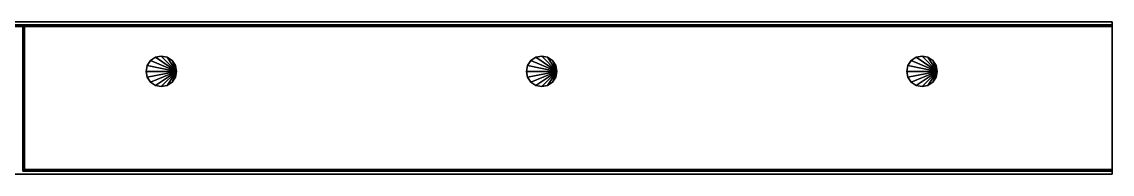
# Model space of a CAD drawing. Header units: millimetres. Extents: x -12500 to 12500, y -33223 to 2000.
# Drawn here: x -1834 to 12500, y 0 to 2000 of the extents above; entities that cross this region are included whole.
import ezdxf

# ---------------------------------------------------------------- set-up
doc = ezdxf.new("R2010")
doc.units = ezdxf.units.MM
for name, color, linetype in [('KORKULUK_KAPI', 4, 'CONTINUOUS'), ('MONTAJ_BORULARI', 2, 'CONTINUOUS'), ('ZEMIN_PLATFORM', 8, 'CONTINUOUS')]:
    doc.layers.add(name, color=color, linetype=linetype)

msp = doc.modelspace()

# ---------------------------------------------------------------- linework, layer by layer
at = {"layer": 'KORKULUK_KAPI'}
for p, q in [((-1800, 1960), (-4300, 1960)), ((-1800, 1960, 1700), (-4300, 1960, 1700)), ((-4300, 1940), (-1800, 1940)), ((-4300, 1940, 1700), (-1800, 1940, 1700)), ((-1800, 1960), (-1820, 1960)), ((-1820, 1960), (-1820, 40)), ((-1800, 1960, 1700), (-1820, 1960, 1700)), ((-1820, 1960, 1700), (-1820, 40, 1700)), ((-1820, 1960), (-1820, 1960, 1700)), ((12500, 1960), (-1800, 1960)), ((-1800, 1960), (-1800, 1940)), ((12500, 1960, 1100), (-1800, 1960, 1100)), ((-1800, 1960, 1100), (-1800, 1940, 1100)), ((-1800, 1960), (-1800, 1960, 1100)), ((-1800, 1940), (-1800, 1960)), ((-1800, 1940, 1700), (-1800, 1960, 1700)), ((-1800, 1960), (-1800, 1960, 1700)), ((-1800, 40), (-1800, 1960)), ((-1800, 40, 1700), (-1800, 1960, 1700)), ((-1800, 1960), (-1800, 1960, 1700)), ((-1800, 1940), (12500, 1940)), ((-1800, 1940, 1100), (12500, 1940, 1100)), ((-1800, 1940), (-1800, 1940, 1100)), ((-1800, 1940), (-1800, 1940, 1700)), ((12500, 1940), (12500, 1960)), ((12500, 1940, 1100), (12500, 1960, 1100)), ((12500, 1960), (12500, 1960, 1100)), ((12500, 1940), (12500, 1940, 1100)), ((-1820, 40), (-1800, 40)), ((-1820, 40, 1700), (-1800, 40, 1700)), ((-1820, 40), (-1820, 40, 1700)), ((12500, 60), (-1800, 60)), ((-1800, 60), (-1800, 40)), ((12500, 60, 1100), (-1800, 60, 1100)), ((-1800, 60, 1100), (-1800, 40, 1100)), ((-1800, 60), (-1800, 60, 1100)), ((-1800, 40), (12500, 40)), ((-1800, 40, 1100), (12500, 40, 1100)), ((-1800, 40), (-1800, 40, 1100)), ((-1800, 40), (-1800, 40, 1700)), ((12500, 40), (12500, 60)), ((12500, 40, 1100), (12500, 60, 1100)), ((12500, 60), (12500, 60, 1100)), ((12500, 40), (12500, 40, 1100))]:
    msp.add_line(p, q, dxfattribs=at)
for points in [[(-4300, 1940), (-1800, 1940), (-1800, 1960), (-4300, 1960)], [(-4300, 1940, 1700), (-1800, 1940, 1700), (-1800, 1960, 1700), (-4300, 1960, 1700)], [(-4300, 1960), (-1800, 1960), (-1800, 1960, 1700), (-4300, 1960, 1700)], [(-4300, 1940), (-1800, 1940), (-1800, 1940, 1700), (-4300, 1940, 1700)], [(-1820, 40), (-1800, 40), (-1800, 1960), (-1820, 1960)], [(-1820, 40, 1700), (-1800, 40, 1700), (-1800, 1960, 1700), (-1820, 1960, 1700)], [(-1820, 1960), (-1800, 1960), (-1800, 1960, 1700), (-1820, 1960, 1700)], [(-1820, 40), (-1820, 1960), (-1820, 1960, 1700), (-1820, 40, 1700)], [(-1800, 1940), (12500, 1940), (12500, 1960), (-1800, 1960)], [(-1800, 1940, 1100), (12500, 1940, 1100), (12500, 1960, 1100), (-1800, 1960, 1100)], [(-1800, 1960), (12500, 1960), (12500, 1960, 1100), (-1800, 1960, 1100)], [(-1800, 1940), (-1800, 1960), (-1800, 1960, 1100), (-1800, 1940, 1100)], [(-1800, 1940), (-1800, 1960), (-1800, 1960, 1700), (-1800, 1940, 1700)], [(-1800, 40), (-1800, 1960), (-1800, 1960, 1700), (-1800, 40, 1700)], [(-1800, 1940), (12500, 1940), (12500, 1940, 1100), (-1800, 1940, 1100)], [(12500, 1940), (12500, 1960), (12500, 1960, 1100), (12500, 1940, 1100)], [(-1820, 40), (-1800, 40), (-1800, 40, 1700), (-1820, 40, 1700)], [(-1800, 40), (12500, 40), (12500, 60), (-1800, 60)], [(-1800, 40, 1100), (12500, 40, 1100), (12500, 60, 1100), (-1800, 60, 1100)], [(-1800, 60), (12500, 60), (12500, 60, 1100), (-1800, 60, 1100)], [(-1800, 40), (-1800, 60), (-1800, 60, 1100), (-1800, 40, 1100)], [(-1800, 40), (12500, 40), (12500, 40, 1100), (-1800, 40, 1100)], [(12500, 40), (12500, 60), (12500, 60, 1100), (12500, 40, 1100)]]:
    msp.add_3dface(points, dxfattribs=at)
at = {"layer": 'MONTAJ_BORULARI'}
for p, q in [((-141, 1491), (-185, 1427)), ((-141, 1491, 4300), (-185, 1427, 4300)), ((-77, 1535), (-141, 1491)), ((-77, 1535, 4300), (-141, 1491, 4300)), ((0, 1550), (-77, 1535)), ((0, 1550, 4300), (-77, 1535, 4300)), ((77, 1535), (0, 1550)), ((77, 1535, 4300), (0, 1550, 4300)), ((0, 1550), (0, 1550, 4300)), ((141, 1491), (77, 1535)), ((141, 1491, 4300), (77, 1535, 4300)), ((185, 1427), (141, 1491)), ((185, 1427, 4300), (141, 1491, 4300)), ((4859, 1491), (4815, 1427)), ((4859, 1491, 4300), (4815, 1427, 4300)), ((4923, 1535), (4859, 1491)), ((4923, 1535, 4300), (4859, 1491, 4300)), ((5000, 1550), (4923, 1535)), ((5000, 1550, 4300), (4923, 1535, 4300)), ((5077, 1535), (5000, 1550)), ((5077, 1535, 4300), (5000, 1550, 4300)), ((5000, 1550), (5000, 1550, 4300)), ((5141, 1491), (5077, 1535)), ((5141, 1491, 4300), (5077, 1535, 4300)), ((5185, 1427), (5141, 1491)), ((5185, 1427, 4300), (5141, 1491, 4300)), ((9859, 1491), (9815, 1427)), ((9859, 1491, 4300), (9815, 1427, 4300)), ((9923, 1535), (9859, 1491)), ((9923, 1535, 4300), (9859, 1491, 4300)), ((10000, 1550), (9923, 1535)), ((10000, 1550, 4300), (9923, 1535, 4300)), ((10077, 1535), (10000, 1550)), ((10077, 1535, 4300), (10000, 1550, 4300)), ((10000, 1550), (10000, 1550, 4300)), ((10141, 1491), (10077, 1535)), ((10141, 1491, 4300), (10077, 1535, 4300)), ((10185, 1427), (10141, 1491)), ((10185, 1427, 4300), (10141, 1491, 4300)), ((-185, 1427), (-200, 1350)), ((-185, 1427, 4300), (-200, 1350, 4300)), ((-200, 1350), (-185, 1273)), ((-200, 1350, 4300), (-185, 1273, 4300)), ((-200, 1350), (-200, 1350, 4300)), ((200, 1350), (185, 1427)), ((200, 1350, 4300), (185, 1427, 4300)), ((185, 1273), (200, 1350)), ((185, 1273, 4300), (200, 1350, 4300)), ((200, 1350), (200, 1350, 4300)), ((4815, 1427), (4800, 1350)), ((4815, 1427, 4300), (4800, 1350, 4300)), ((4800, 1350), (4815, 1273)), ((4800, 1350, 4300), (4815, 1273, 4300)), ((4800, 1350), (4800, 1350, 4300)), ((5200, 1350), (5185, 1427)), ((5200, 1350, 4300), (5185, 1427, 4300)), ((5185, 1273), (5200, 1350)), ((5185, 1273, 4300), (5200, 1350, 4300)), ((5200, 1350), (5200, 1350, 4300)), ((9815, 1427), (9800, 1350)), ((9815, 1427, 4300), (9800, 1350, 4300)), ((9800, 1350), (9815, 1273)), ((9800, 1350, 4300), (9815, 1273, 4300)), ((9800, 1350), (9800, 1350, 4300)), ((10200, 1350), (10185, 1427)), ((10200, 1350, 4300), (10185, 1427, 4300)), ((10185, 1273), (10200, 1350)), ((10185, 1273, 4300), (10200, 1350, 4300)), ((10200, 1350), (10200, 1350, 4300)), ((-185, 1273), (-141, 1209)), ((-185, 1273, 4300), (-141, 1209, 4300)), ((-141, 1209), (-77, 1165)), ((-141, 1209, 4300), (-77, 1165, 4300)), ((-77, 1165), (0, 1150)), ((-77, 1165, 4300), (0, 1150, 4300)), ((0, 1150), (77, 1165)), ((0, 1150, 4300), (77, 1165, 4300)), ((0, 1150), (0, 1150, 4300)), ((77, 1165), (141, 1209)), ((77, 1165, 4300), (141, 1209, 4300)), ((141, 1209), (185, 1273)), ((141, 1209, 4300), (185, 1273, 4300)), ((4815, 1273), (4859, 1209)), ((4815, 1273, 4300), (4859, 1209, 4300)), ((4859, 1209), (4923, 1165)), ((4859, 1209, 4300), (4923, 1165, 4300)), ((4923, 1165), (5000, 1150)), ((4923, 1165, 4300), (5000, 1150, 4300)), ((5000, 1150), (5077, 1165)), ((5000, 1150, 4300), (5077, 1165, 4300)), ((5000, 1150), (5000, 1150, 4300)), ((5077, 1165), (5141, 1209)), ((5077, 1165, 4300), (5141, 1209, 4300)), ((5141, 1209), (5185, 1273)), ((5141, 1209, 4300), (5185, 1273, 4300)), ((9815, 1273), (9859, 1209)), ((9815, 1273, 4300), (9859, 1209, 4300)), ((9859, 1209), (9923, 1165)), ((9859, 1209, 4300), (9923, 1165, 4300)), ((9923, 1165), (10000, 1150)), ((9923, 1165, 4300), (10000, 1150, 4300)), ((10000, 1150), (10077, 1165)), ((10000, 1150, 4300), (10077, 1165, 4300)), ((10000, 1150), (10000, 1150, 4300)), ((10077, 1165), (10141, 1209)), ((10077, 1165, 4300), (10141, 1209, 4300)), ((10141, 1209), (10185, 1273)), ((10141, 1209, 4300), (10185, 1273, 4300))]:
    msp.add_line(p, q, dxfattribs=at)
for points in [[(-141, 1491), (-185, 1427), (-185, 1427, 4300), (-141, 1491, 4300)], [(200, 1350), (-141, 1491), (-185, 1427)], [(200, 1350, 4300), (-141, 1491, 4300), (-185, 1427, 4300)], [(-77, 1535), (-141, 1491), (-141, 1491, 4300), (-77, 1535, 4300)], [(200, 1350), (-77, 1535), (-141, 1491)], [(200, 1350, 4300), (-77, 1535, 4300), (-141, 1491, 4300)], [(0, 1550), (-77, 1535), (-77, 1535, 4300), (0, 1550, 4300)], [(200, 1350), (0, 1550), (-77, 1535)], [(200, 1350, 4300), (0, 1550, 4300), (-77, 1535, 4300)], [(77, 1535), (0, 1550), (0, 1550, 4300), (77, 1535, 4300)], [(200, 1350), (77, 1535), (0, 1550)], [(200, 1350, 4300), (77, 1535, 4300), (0, 1550, 4300)], [(141, 1491), (77, 1535), (77, 1535, 4300), (141, 1491, 4300)], [(200, 1350), (141, 1491), (77, 1535)], [(200, 1350, 4300), (141, 1491, 4300), (77, 1535, 4300)], [(185, 1427), (141, 1491), (141, 1491, 4300), (185, 1427, 4300)], [(200, 1350), (185, 1427), (141, 1491)], [(200, 1350, 4300), (185, 1427, 4300), (141, 1491, 4300)], [(4859, 1491), (4815, 1427), (4815, 1427, 4300), (4859, 1491, 4300)], [(5200, 1350), (4859, 1491), (4815, 1427)], [(5200, 1350, 4300), (4859, 1491, 4300), (4815, 1427, 4300)], [(4923, 1535), (4859, 1491), (4859, 1491, 4300), (4923, 1535, 4300)], [(5200, 1350), (4923, 1535), (4859, 1491)], [(5200, 1350, 4300), (4923, 1535, 4300), (4859, 1491, 4300)], [(5000, 1550), (4923, 1535), (4923, 1535, 4300), (5000, 1550, 4300)], [(5200, 1350), (5000, 1550), (4923, 1535)], [(5200, 1350, 4300), (5000, 1550, 4300), (4923, 1535, 4300)], [(5077, 1535), (5000, 1550), (5000, 1550, 4300), (5077, 1535, 4300)], [(5200, 1350), (5077, 1535), (5000, 1550)], [(5200, 1350, 4300), (5077, 1535, 4300), (5000, 1550, 4300)], [(5141, 1491), (5077, 1535), (5077, 1535, 4300), (5141, 1491, 4300)], [(5200, 1350), (5141, 1491), (5077, 1535)], [(5200, 1350, 4300), (5141, 1491, 4300), (5077, 1535, 4300)], [(5185, 1427), (5141, 1491), (5141, 1491, 4300), (5185, 1427, 4300)], [(5200, 1350), (5185, 1427), (5141, 1491)], [(5200, 1350, 4300), (5185, 1427, 4300), (5141, 1491, 4300)], [(9859, 1491), (9815, 1427), (9815, 1427, 4300), (9859, 1491, 4300)], [(10200, 1350), (9859, 1491), (9815, 1427)], [(10200, 1350, 4300), (9859, 1491, 4300), (9815, 1427, 4300)], [(9923, 1535), (9859, 1491), (9859, 1491, 4300), (9923, 1535, 4300)], [(10200, 1350), (9923, 1535), (9859, 1491)], [(10200, 1350, 4300), (9923, 1535, 4300), (9859, 1491, 4300)], [(10000, 1550), (9923, 1535), (9923, 1535, 4300), (10000, 1550, 4300)], [(10200, 1350), (10000, 1550), (9923, 1535)], [(10200, 1350, 4300), (10000, 1550, 4300), (9923, 1535, 4300)], [(10077, 1535), (10000, 1550), (10000, 1550, 4300), (10077, 1535, 4300)], [(10200, 1350), (10077, 1535), (10000, 1550)], [(10200, 1350, 4300), (10077, 1535, 4300), (10000, 1550, 4300)], [(10141, 1491), (10077, 1535), (10077, 1535, 4300), (10141, 1491, 4300)], [(10200, 1350), (10141, 1491), (10077, 1535)], [(10200, 1350, 4300), (10141, 1491, 4300), (10077, 1535, 4300)], [(10185, 1427), (10141, 1491), (10141, 1491, 4300), (10185, 1427, 4300)], [(10200, 1350), (10185, 1427), (10141, 1491)], [(10200, 1350, 4300), (10185, 1427, 4300), (10141, 1491, 4300)], [(-185, 1427), (-200, 1350), (-200, 1350, 4300), (-185, 1427, 4300)], [(200, 1350), (-185, 1427), (-200, 1350)], [(200, 1350, 4300), (-185, 1427, 4300), (-200, 1350, 4300)], [(-200, 1350), (-185, 1273), (-185, 1273, 4300), (-200, 1350, 4300)], [(200, 1350), (-200, 1350), (-185, 1273)], [(200, 1350, 4300), (-200, 1350, 4300), (-185, 1273, 4300)], [(200, 1350), (-185, 1273), (-141, 1209)], [(200, 1350, 4300), (-185, 1273, 4300), (-141, 1209, 4300)], [(200, 1350), (-141, 1209), (-77, 1165)], [(200, 1350, 4300), (-141, 1209, 4300), (-77, 1165, 4300)], [(200, 1350), (-77, 1165), (0, 1150)], [(200, 1350, 4300), (-77, 1165, 4300), (0, 1150, 4300)], [(200, 1350), (0, 1150), (77, 1165)], [(200, 1350, 4300), (0, 1150, 4300), (77, 1165, 4300)], [(200, 1350), (77, 1165), (141, 1209)], [(200, 1350, 4300), (77, 1165, 4300), (141, 1209, 4300)], [(200, 1350), (141, 1209), (185, 1273)], [(200, 1350, 4300), (141, 1209, 4300), (185, 1273, 4300)], [(200, 1350), (185, 1427), (185, 1427, 4300), (200, 1350, 4300)], [(185, 1273), (200, 1350), (200, 1350, 4300), (185, 1273, 4300)], [(4815, 1427), (4800, 1350), (4800, 1350, 4300), (4815, 1427, 4300)], [(5200, 1350), (4815, 1427), (4800, 1350)], [(5200, 1350, 4300), (4815, 1427, 4300), (4800, 1350, 4300)], [(4800, 1350), (4815, 1273), (4815, 1273, 4300), (4800, 1350, 4300)], [(5200, 1350), (4800, 1350), (4815, 1273)], [(5200, 1350, 4300), (4800, 1350, 4300), (4815, 1273, 4300)], [(5200, 1350), (4815, 1273), (4859, 1209)], [(5200, 1350, 4300), (4815, 1273, 4300), (4859, 1209, 4300)], [(5200, 1350), (4859, 1209), (4923, 1165)], [(5200, 1350, 4300), (4859, 1209, 4300), (4923, 1165, 4300)], [(5200, 1350), (4923, 1165), (5000, 1150)], [(5200, 1350, 4300), (4923, 1165, 4300), (5000, 1150, 4300)], [(5200, 1350), (5000, 1150), (5077, 1165)], [(5200, 1350, 4300), (5000, 1150, 4300), (5077, 1165, 4300)], [(5200, 1350), (5077, 1165), (5141, 1209)], [(5200, 1350, 4300), (5077, 1165, 4300), (5141, 1209, 4300)], [(5200, 1350), (5141, 1209), (5185, 1273)], [(5200, 1350, 4300), (5141, 1209, 4300), (5185, 1273, 4300)], [(5200, 1350), (5185, 1427), (5185, 1427, 4300), (5200, 1350, 4300)], [(5185, 1273), (5200, 1350), (5200, 1350, 4300), (5185, 1273, 4300)], [(9815, 1427), (9800, 1350), (9800, 1350, 4300), (9815, 1427, 4300)], [(10200, 1350), (9815, 1427), (9800, 1350)], [(10200, 1350, 4300), (9815, 1427, 4300), (9800, 1350, 4300)], [(9800, 1350), (9815, 1273), (9815, 1273, 4300), (9800, 1350, 4300)], [(10200, 1350), (9800, 1350), (9815, 1273)], [(10200, 1350, 4300), (9800, 1350, 4300), (9815, 1273, 4300)], [(10200, 1350), (9815, 1273), (9859, 1209)], [(10200, 1350, 4300), (9815, 1273, 4300), (9859, 1209, 4300)], [(10200, 1350), (9859, 1209), (9923, 1165)], [(10200, 1350, 4300), (9859, 1209, 4300), (9923, 1165, 4300)], [(10200, 1350), (9923, 1165), (10000, 1150)], [(10200, 1350, 4300), (9923, 1165, 4300), (10000, 1150, 4300)], [(10200, 1350), (10000, 1150), (10077, 1165)], [(10200, 1350, 4300), (10000, 1150, 4300), (10077, 1165, 4300)], [(10200, 1350), (10077, 1165), (10141, 1209)], [(10200, 1350, 4300), (10077, 1165, 4300), (10141, 1209, 4300)], [(10200, 1350), (10141, 1209), (10185, 1273)], [(10200, 1350, 4300), (10141, 1209, 4300), (10185, 1273, 4300)], [(10200, 1350), (10185, 1427), (10185, 1427, 4300), (10200, 1350, 4300)], [(10185, 1273), (10200, 1350), (10200, 1350, 4300), (10185, 1273, 4300)], [(-185, 1273), (-141, 1209), (-141, 1209, 4300), (-185, 1273, 4300)], [(-141, 1209), (-77, 1165), (-77, 1165, 4300), (-141, 1209, 4300)], [(-77, 1165), (0, 1150), (0, 1150, 4300), (-77, 1165, 4300)], [(0, 1150), (77, 1165), (77, 1165, 4300), (0, 1150, 4300)], [(77, 1165), (141, 1209), (141, 1209, 4300), (77, 1165, 4300)], [(141, 1209), (185, 1273), (185, 1273, 4300), (141, 1209, 4300)], [(4815, 1273), (4859, 1209), (4859, 1209, 4300), (4815, 1273, 4300)], [(4859, 1209), (4923, 1165), (4923, 1165, 4300), (4859, 1209, 4300)], [(4923, 1165), (5000, 1150), (5000, 1150, 4300), (4923, 1165, 4300)], [(5000, 1150), (5077, 1165), (5077, 1165, 4300), (5000, 1150, 4300)], [(5077, 1165), (5141, 1209), (5141, 1209, 4300), (5077, 1165, 4300)], [(5141, 1209), (5185, 1273), (5185, 1273, 4300), (5141, 1209, 4300)], [(9815, 1273), (9859, 1209), (9859, 1209, 4300), (9815, 1273, 4300)], [(9859, 1209), (9923, 1165), (9923, 1165, 4300), (9859, 1209, 4300)], [(9923, 1165), (10000, 1150), (10000, 1150, 4300), (9923, 1165, 4300)], [(10000, 1150), (10077, 1165), (10077, 1165, 4300), (10000, 1150, 4300)], [(10077, 1165), (10141, 1209), (10141, 1209, 4300), (10077, 1165, 4300)], [(10141, 1209), (10185, 1273), (10185, 1273, 4300), (10141, 1209, 4300)]]:
    msp.add_3dface(points, dxfattribs=at)
at = {"layer": 'ZEMIN_PLATFORM'}
for p, q in [((12500, 2000, -400), (-12500, 2000, -400)), ((12500, 2000), (-12500, 2000)), ((12500, 0, -400), (12500, 2000, -400)), ((12500, 0), (12500, 2000)), ((12500, 2000, -400), (12500, 2000)), ((-12500, 0, -400), (12500, 0, -400)), ((-12500, 0), (12500, 0)), ((12500, 0, -400), (12500, 0))]:
    msp.add_line(p, q, dxfattribs=at)
for points in [[(-12500, 0, -400), (12500, 0, -400), (12500, 2000, -400), (-12500, 2000, -400)], [(-12500, 0), (12500, 0), (12500, 2000), (-12500, 2000)], [(-12500, 2000, -400), (12500, 2000, -400), (12500, 2000), (-12500, 2000)], [(12500, 0, -400), (12500, 2000, -400), (12500, 2000), (12500, 0)], [(-12500, 0, -400), (12500, 0, -400), (12500, 0), (-12500, 0)]]:
    msp.add_3dface(points, dxfattribs=at)

doc.saveas('drawing.dxf')
